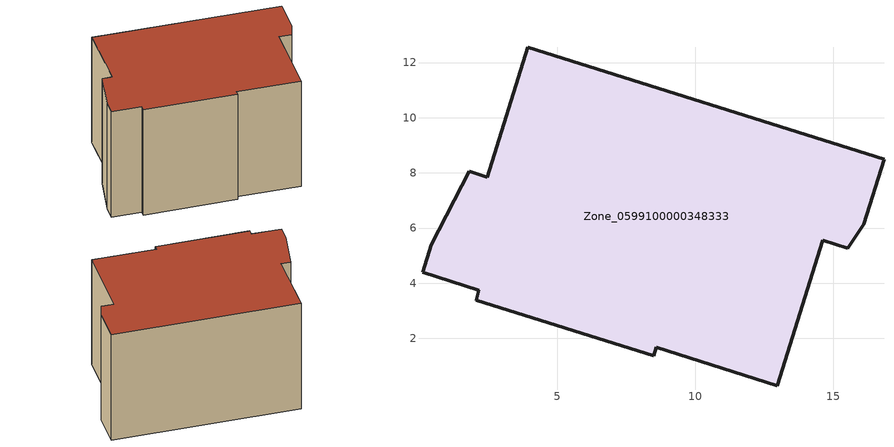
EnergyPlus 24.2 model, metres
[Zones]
Zone_0599100000348333
 floor ground (C_G): 2.16,3.75 0.11,4.4 0.42,5.4 1.8,8.06 2.46,7.85 3.92,12.56 16.84,8.5 16.1,6.14 15.53,5.28 14.63,5.56 12.98,0.28 8.59,1.68 8.5,1.38 2.07,3.39 z0
 wall outside (C_F): 15.53,5.28 16.1,6.14 16.84,8.5 3.92,12.56 2.46,7.85 1.8,8.06 0.42,5.4 0.11,4.4 2.16,3.75 2.07,3.39 8.5,1.38 8.59,1.68 12.98,0.28 14.63,5.56 15.53,5.28 z0:8.78
 roof outside (C_R): 14.63,5.56 15.53,5.28 16.1,6.14 16.84,8.5 3.92,12.56 2.46,7.85 1.8,8.06 0.42,5.4 0.11,4.4 2.16,3.75 2.07,3.39 8.5,1.38 8.59,1.68 12.98,0.28 z8.78
[BUILDING]
Pand.0599100000348333: North Axis=0; Terrain=City; Loads Convergence Tolerance Value=0.04; Temperature Convergence Tolerance Value=0.4; Solar Distribution=FullExterior; Maximum Number of Warmup Days=25; Minimum Number of Warmup Days=1
[Site:Location]
Rotterdam.The.Hague.AP_ZH_NLD Design_Conditions: Latitude=51.96; Longitude=4.45; Time Zone=1; Elevation=-4.5
[SITE:GROUNDTEMPERATURE:BUILDINGSURFACE]
18, 18, 18, 18, 18, 18, 18, 18, 18, 18, 18, 18
[MATERIAL] Thermal Absorptance=0.9; Solar Absorptance=0.7; Visible Absorptance=0.7
Name | Roughness | Thickness | Conductivity | Density | Specific Heat
G.D.1992-2005 | MediumSmooth | 0.15 | 0.06 | 540 | 1210
F.D.1992-2005 | Rough | 0.3 | 0.12 | 1920 | 840
R.D.1992-2005 | MediumRough | 0.2 | 0.08 | 1500 | 1000
[CONSTRUCTION]
C_G: G.D.1992-2005
C_F: F.D.1992-2005
C_R: R.D.1992-2005
[ZONE]
Zone_0599100000348333: Type=1; Multiplier=1; Ceiling Height=Autocalculate; Volume=Autocalculate; Floor Area=autocalculate; Part of Total Floor Area=Yes
[ZONEINFILTRATION:DESIGNFLOWRATE]
Infil_Zone_0599100000348333: Zone or ZoneList or Space or SpaceList=Zone_0599100000348333; Schedule=AlwaysOn; Design Flow Rate Calculation Method=Flow/Area; Flow Rate per Floor Area=0.0021; Constant Term Coefficient=1; Temperature Term Coefficient=0; Velocity Term Coefficient=0; Velocity Squared Term Coefficient=0
[HVACTEMPLATE:ZONE:IDEALLOADSAIRSYSTEM]
Zone_0599100000348333: Maximum Heating Supply Air Temperature=50; Minimum Cooling Supply Air Temperature=13; Maximum Heating Supply Air Humidity Ratio=0.0156; Minimum Cooling Supply Air Humidity Ratio=0.0077; Heating Limit=NoLimit; Cooling Limit=NoLimit; Dehumidification Control Type=ConstantSensibleHeatRatio; Cooling Sensible Heat Ratio=0.7; Dehumidification Setpoint=60; Humidification Control Type=None; Humidification Setpoint=30; Outdoor Air Method=None; Outdoor Air Flow Rate per Person=0.00944; Outdoor Air Flow Rate per Zone Floor Area=0; Outdoor Air Flow Rate per Zone=0; Demand Controlled Ventilation Type=None; Outdoor Air Economizer Type=NoEconomizer; Heat Recovery Type=None; Sensible Heat Recovery Effectiveness=0.7; Latent Heat Recovery Effectiveness=0.65
[ZONECONTROL:THERMOSTAT]
ThermostatControl_Zone_0599100000348333: Zone or ZoneList=Zone_0599100000348333; Control Type Schedule=DualSetpointControlType; Control 1=Thermostat_Zone_0599100000348333; Temperature Difference Between Cutout And Setpoint=0
[THERMOSTATSETPOINT:DUALSETPOINT]
Thermostat_Zone_0599100000348333: Heating Setpoint Temperature Schedule=HeatingSetpoint_Zone_0599100000348333; Cooling Setpoint Temperature Schedule=CoolingSetpoint_Zone_0599100000348333
[SCHEDULE:COMPACT]
HeatingSetpoint_Zone_0599100000348333: Through: 12/31, For: AllDays, Until: 24:00, 21
CoolingSetpoint_Zone_0599100000348333: Through: 12/31, For: AllDays, Until: 24:00, 24
DualSetpointControlType: Through: 12/31, For: AllDays, Until: 24:00, 4
AlwaysOn: Through: 12/31, For: AllDays, Until: 24:00, 1
